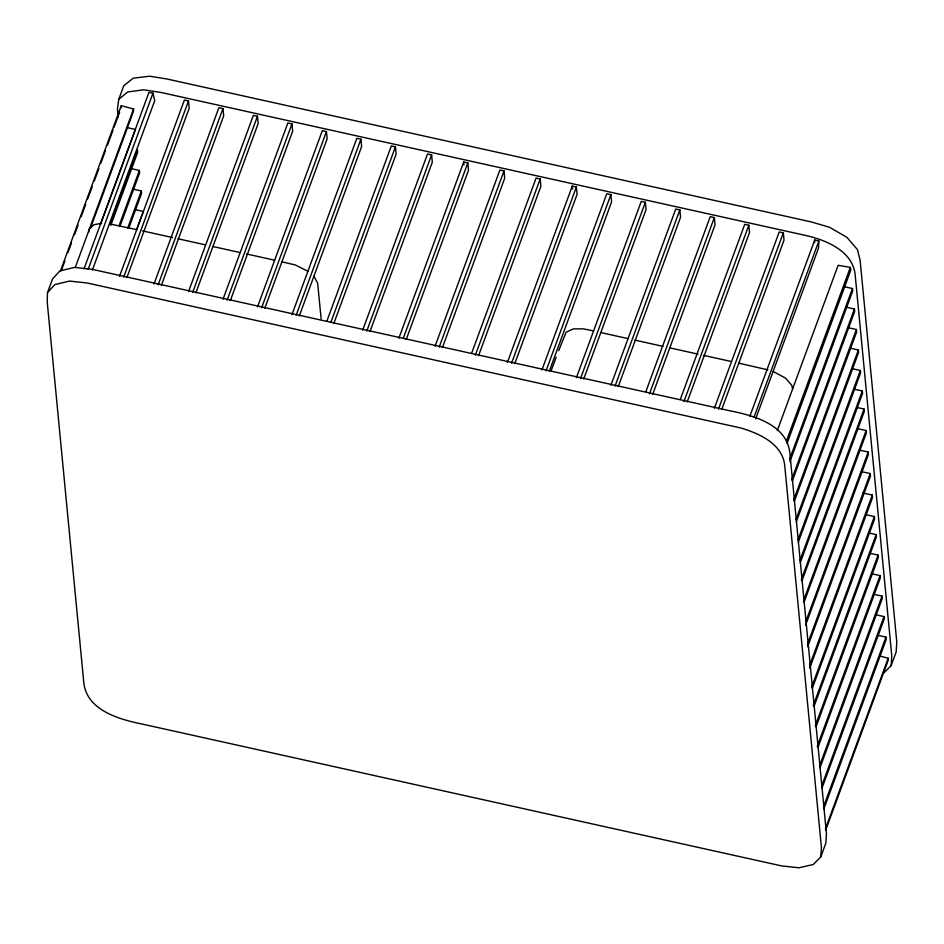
<?xml version="1.0" encoding="UTF-8"?>
<svg xmlns="http://www.w3.org/2000/svg" width="944" height="944" viewBox="0 0 944 944"><rect width="100%" height="100%" fill="white"/><g stroke="black" fill="none" stroke-linecap="round" stroke-linejoin="round"><path stroke-width="1.42" d="M47.495 292.64L47.2 301.761L83.827 682.949C86.907 710.313 119.263 719.446 142.225 724.072L781.514 865.884L798.966 867.796L813.315 864.492L820.784 856.904L825.811 843.24L826.46 833.918L789.739 451.692C785.738 423.95 752.781 415.348 729.299 410.652L92.441 269.382L74.576 267.4L59.885 270.916L52.534 278.952L47.495 292.64L54.835 284.592L69.526 281.064L87.332 283.023L740.875 427.998C759.224 433.473 782.375 443.786 784.7 465.321L821.433 847.606L820.784 856.904M121.151 108.017L121.257 105.669L133.564 108.997L133.458 111.345L90.388 228.389M814.601 242.75L814.743 239.929L818.837 241.039L818.507 248.095L755.684 418.841M879.997 656.021L888.198 658.239L888.092 660.588L825.776 829.953M883.407 673.355L891.136 665.685L891.797 656.104L855.052 273.654C851.925 251.352 827.735 240.921 808.288 236.047L160.751 92.406L143.582 89.81L127.794 91.946L118.791 99.25L117.434 108.855L118.201 116.926M88.76 232.153L88.984 229.25L94.011 224.707L101.716 223.291M118.791 99.25L123.77 85.692L133.281 78.163L149.718 76.204L167.053 79.013L811.545 221.982L829.54 227.292L846.839 237.286L857.376 249.511L860.102 260.214L896.8 642.18L896.139 652.068L891.136 665.685M60.463 270.904L121.257 105.669M61.372 270.503L64.912 260.863M67.956 252.603L71.496 242.962M74.541 234.702L78.081 225.061M81.125 216.801L85.68 204.411M87.709 198.901L92.276 186.511M94.294 181L98.86 168.61M100.878 163.1L105.445 150.71M107.474 145.199L113.044 130.048M114.059 127.298L119.628 112.147M75.308 267.353L133.564 108.997M84.075 268.686L148.928 92.441L152.987 93.137L154.722 100.642L92.406 270.019M100.489 224.483L135.452 129.47L127.251 127.652M88.146 269.394L152.987 93.137M110.059 224.318L137.423 149.954L137.647 152.397L110.802 225.38M119.121 225.533L139.382 170.451L131.192 168.634M119.864 226.584L139.618 172.882L139.382 170.451M127.676 228.118L141.352 190.948L133.163 189.13M128.927 227.799L141.588 193.378L141.352 190.948M136.738 229.333L143.323 211.432L135.134 209.615M119.558 276.285L184.399 100.029L188.505 100.937L189.201 108.241L126.885 277.607M123.652 277.194L188.505 100.937M154.037 283.932L218.89 107.675L222.985 108.584L223.693 115.888L161.377 285.265M158.144 284.84L222.985 108.584M188.529 291.59L253.381 115.333L257.476 116.242L258.172 123.546L195.856 292.911M192.623 292.498L257.476 116.242M223.02 299.236L287.873 122.98L291.967 123.888L292.664 131.192L230.348 300.57M227.115 300.145L291.967 123.888M257.5 306.883L322.352 130.626L326.447 131.535L327.155 138.839L264.839 308.216M261.606 307.791L326.447 131.535M291.991 314.541L356.844 138.284L360.938 139.193L361.646 146.497L299.331 315.862M296.086 315.449L360.938 139.193M326.99 320.807L391.335 145.931L395.43 146.839L396.126 154.143L333.81 323.521M331.084 321.715L395.43 146.839M362.673 330.211L427.526 153.955L431.62 154.875L432.317 162.167L370.001 331.545M366.768 331.12L431.62 154.875M398.864 338.247L463.716 161.99L467.811 162.899L468.519 170.203L406.191 339.569M403.466 337.775L467.811 162.899M435.054 346.271L499.907 170.014L504.002 170.923L504.71 178.227L442.394 347.604M439.149 347.18L504.002 170.923M471.752 352.926L536.098 178.05L540.192 178.959L540.9 186.263L478.584 355.628M475.339 355.215L540.192 178.959M507.435 362.331L572.288 186.074L576.383 186.983L577.091 194.287L514.775 363.652M511.542 363.239L576.383 186.983M541.927 369.977L606.78 193.721L610.874 194.629L611.57 201.933L549.255 371.311M546.021 370.886L610.874 194.629M576.418 377.635L641.259 201.379L645.366 202.287L646.062 209.592L583.746 378.957M580.513 378.544L645.366 202.287M610.898 385.282L675.751 209.025L679.845 209.934L680.553 217.238L618.237 386.603M615.004 386.19L679.845 209.934M645.897 391.559L710.242 216.672L714.337 217.58L715.045 224.884L652.729 394.262M649.484 393.837L714.337 217.58M680.388 399.206L744.733 224.33L748.828 225.238L749.524 232.543L687.208 401.908M683.975 401.495L748.828 225.238M714.372 408.233L779.213 231.976L783.319 232.885L784.016 240.189L721.7 409.554M718.467 409.141L783.319 232.885M749.89 416.186L814.743 239.929M753.996 417.295L818.837 241.039M777.325 430.523L838.13 265.288L850.32 267.388L850.886 269.89L787.06 443.397M786.482 440.895L850.32 267.388M789.644 459.268L852.467 288.522L844.278 286.705M789.88 461.71L852.703 290.964L852.467 288.522M791.615 479.764L854.438 309.018L846.249 307.201M792.358 480.826L854.674 311.449L854.438 309.018M793.585 500.261L856.409 329.503L848.219 327.686M794.329 501.311L856.645 331.946L856.409 329.503M796.063 519.377L858.379 350L850.178 348.183M796.299 521.808L858.615 352.431L858.379 350M798.034 539.862L860.35 370.496L852.149 368.679M798.27 542.293L860.586 372.927L860.35 370.496M800.005 560.358L862.32 390.981L854.119 389.164M800.229 562.789L862.545 393.424L862.32 390.981M801.232 579.793L864.055 409.047L857.223 407.525M801.963 580.843L864.279 411.478L864.055 409.047M803.804 599.912L866.12 430.547L857.919 428.729M804.028 602.355L866.356 432.977L866.12 430.547M805.869 621.423L868.185 452.046L859.984 450.229M805.598 625.235L868.421 454.489L868.185 452.046M807.427 644.304L870.25 473.558L862.049 471.74M807.663 646.734L870.486 475.988L870.25 473.558M809.492 665.803L872.315 495.057L862.757 492.933M809.728 668.246L872.551 497.488L872.315 495.057M811.557 687.315L874.38 516.557L866.191 514.74M812.3 688.365L874.616 518.999L874.38 516.557M813.291 705.369L876.115 534.623L869.282 533.1M814.035 706.419L876.351 537.053L876.115 534.623M815.262 725.853L878.085 555.107L869.896 553.29M816.005 726.915L878.321 557.55L878.085 555.107M817.233 746.35L880.056 575.604L871.855 573.787M817.976 747.412L880.292 578.035L880.056 575.604M819.711 765.466L882.026 596.089L873.825 594.272M819.935 767.897L882.262 598.531L882.026 596.089M821.681 785.963L883.997 616.585L875.796 614.768M821.905 788.393L884.221 619.016L883.997 616.585M823.64 806.447L885.956 637.082L877.767 635.265M823.876 808.878L886.192 639.513L885.956 637.082M825.375 828.985L888.198 658.239M551.178 370.638L556.193 357.233M558.695 350.661L566.105 332.194L573.315 328.913L583.333 328.842L592.82 330.789M109.433 223.905L136.998 229.675M142.544 230.902L172.492 237.546M177.897 238.749L204.836 244.72M212.907 246.514L239.776 252.473M246.49 253.96L274.633 260.202M281.572 261.748L295.319 264.957L307.838 271.247M601.304 332.666L628.126 338.625M634.828 340.111L663.03 346.365M669.756 347.852L698.029 354.13M703.433 355.333L730.573 361.351M738.845 363.18L767.944 369.871M773.183 371.488L785.514 378.096L791.662 385.128L792.618 388.881M313.963 276.262L317.656 283.259L321.125 318.73M572.288 186.074L572.571 189.001M463.716 161.99L464 164.905"/></g></svg>
